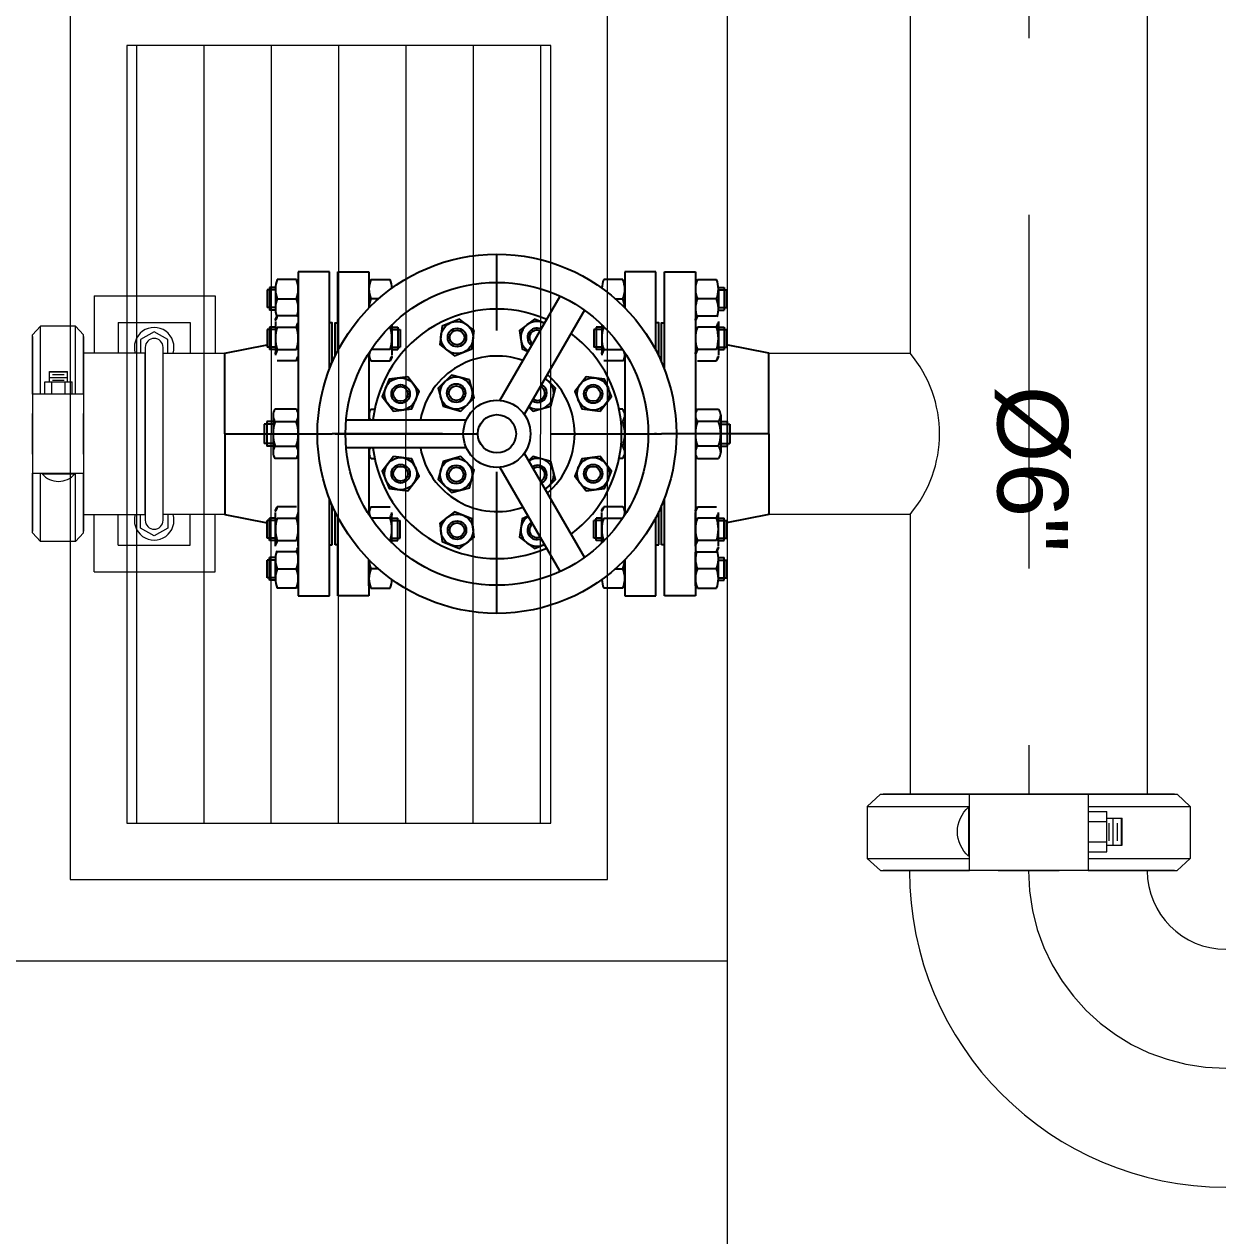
# Model space of a CAD drawing. Header units: millimetres. Extents: x 226317 to 226469, y 8188100 to 8188260.
# Drawn here: x 226394.152 to 226395.002, y 8188235.142 to 8188235.999 of the extents above; entities that cross this region are included whole.
import ezdxf

# ---------------------------------------------------------------- set-up
doc = ezdxf.new("R2010")
doc.units = ezdxf.units.MM
for name, pattern in [('CENTER', [2, 1.25, -0.25, 0.25, -0.25]), ('HIDDEN', [0.375, 0.25, -0.125]), ('PHANTOM', [2.5, 1.25, -0.25, 0.25, -0.25, 0.25, -0.25])]:
    doc.linetypes.add(name, pattern=pattern)
doc.layers.add('0-BLOCK-SANIT', color=8, linetype='Continuous', lineweight=25)
doc.layers.add('00-GTI._ACI_LÍNEA CENTRAL', color=8, linetype='PHANTOM', lineweight=13)
for name, color, linetype in [('00-GTI-Acoples', 8, 'Continuous'), ('A_30_Extractores', 8, 'Continuous'), ('ACCESORIOS Y VALVULAS', 8, 'Continuous'), ('EJES', 8, 'CENTER'), ('INGEYCON-ACI-VALVULAS', 8, 'Continuous'), ('TEXTOS-AGUA', 8, 'Continuous')]:
    doc.layers.add(name, color=color, linetype=linetype)
doc.styles.add('arial', font='arial.ttf')

# ---------------------------------------------------------------- blocks, each defined once
blk = doc.blocks.new('VALV. DE COMP. 4 PLANTA 150# R.F.')
at = {"linetype": 'CENTER', "ltscale": 3}
for p, q in [((0, -127), (0, 127)), ((-192.5, 0), (-116.5, 0)), ((-114.5, 0), (114.5, 0)), ((-38.5, 0), (-114.5, 0)), ((38.5, 0), (114.5, 0)), ((192.5, 0), (116.5, 0))]:
    blk.add_line(p, q, dxfattribs=at)
at = {"layer": 'ACCESORIOS Y VALVULAS'}
for p, q in [((-118.5, 114.5), (-140.5, 114.5)), ((-140.5, 114.5), (-140.5, -114.5)), ((-118.5, 45.68), (-118.5, 114.5)), ((-112.5, 58.93), (-112.5, 114.5)), ((-112.5, 114.5), (-90.5, 114.5)), ((-90.5, 114.5), (-90.5, 89.1)), ((112.5, 114.5), (90.5, 114.5)), ((90.5, 114.5), (90.5, 89.1)), ((112.5, 58.93), (112.5, 114.5)), ((118.5, 45.68), (118.5, 114.5)), ((118.5, 114.5), (140.5, 114.5)), ((140.5, 114.5), (140.5, -114.5)), ((-156.75, 103.44), (-160.79, 103.44)), ((-160.79, 103.44), (-160.79, 87.56)), ((-141.86, 109.25), (-155.39, 109.25)), ((-140.5, 107.41), (-140.5, 83.59)), ((-90.5, 107.41), (-90.5, 89.1)), ((-89.14, 109.25), (-75.61, 109.25)), ((-74.25, 103.44), (-73.69, 103.44)), ((74.25, 103.44), (73.69, 103.44)), ((89.14, 109.25), (75.61, 109.25)), ((90.5, 107.41), (90.5, 89.1)), ((140.5, 107.41), (140.5, 83.59)), ((141.86, 109.25), (155.39, 109.25)), ((156.75, 103.44), (160.79, 103.44)), ((160.79, 103.44), (160.79, 87.56)), ((-156.75, 101.74), (-162.48, 101.74)), ((-162.48, 101.74), (-162.48, 89.26)), ((-156.75, 102.37), (-156.75, 88.63)), ((-155.39, 95.5), (-141.86, 95.5)), ((-83.72, 95.5), (-89.14, 95.5)), ((83.72, 95.5), (89.14, 95.5)), ((155.39, 95.5), (141.86, 95.5)), ((156.75, 102.37), (156.75, 88.63)), ((156.75, 101.74), (162.48, 101.74)), ((162.48, 101.74), (162.48, 89.26)), ((-156.75, 89.26), (-162.48, 89.26)), ((-156.75, 87.56), (-160.79, 87.56)), ((156.75, 89.26), (162.48, 89.26)), ((156.75, 87.56), (160.79, 87.56)), ((-156.75, 79.43), (-156.75, 55.62)), ((-141.86, 83.4), (-155.39, 83.4)), ((-140.5, 79.43), (-140.5, 55.62)), ((-74.25, 77.22), (-74.25, 55.62)), ((74.25, 77.22), (74.25, 55.62)), ((140.5, 79.43), (140.5, 55.62)), ((141.86, 83.4), (155.39, 83.4)), ((156.75, 79.43), (156.75, 55.62)), ((-156.75, 73.77), (-162.48, 73.77)), ((-162.48, 73.77), (-162.48, 61.28)), ((-156.75, 75.47), (-160.79, 75.47)), ((-160.79, 75.47), (-160.79, 59.59)), ((-155.39, 75.47), (-141.86, 75.47)), ((-75.61, 75.47), (-76.03, 75.47)), ((-74.25, 75.47), (-70.21, 75.47)), ((-74.25, 73.77), (-68.52, 73.77)), ((-70.21, 75.47), (-70.21, 59.59)), ((-68.52, 73.77), (-68.52, 61.28)), ((74.25, 73.77), (68.52, 73.77)), ((68.52, 73.77), (68.52, 61.28)), ((74.25, 75.47), (70.21, 75.47)), ((70.21, 75.47), (70.21, 59.59)), ((75.61, 75.47), (76.03, 75.47)), ((155.39, 75.47), (141.86, 75.47)), ((156.75, 75.47), (160.79, 75.47)), ((156.75, 73.77), (162.48, 73.77)), ((160.79, 75.47), (160.79, 59.59)), ((162.48, 73.77), (162.48, 61.28)), ((-156.75, 61.28), (-162.48, 61.28)), ((-74.25, 61.28), (-68.52, 61.28)), ((74.25, 61.28), (68.52, 61.28)), ((156.75, 61.28), (162.48, 61.28)), ((-156.75, 59.59), (-160.79, 59.59)), ((-155.39, 59.59), (-141.86, 59.59)), ((-141.86, 51.65), (-155.39, 51.65)), ((-90.5, 57.32), (-90.5, 9.94)), ((-90.5, 57.32), (-90.5, 55.62)), ((-89.14, 51.65), (-75.61, 51.65)), ((-75.61, 59.59), (-89.02, 59.59)), ((-74.25, 59.59), (-70.21, 59.59)), ((74.25, 59.59), (70.21, 59.59)), ((75.61, 59.59), (89.02, 59.59)), ((89.14, 51.65), (75.61, 51.65)), ((90.5, 57.32), (90.5, -57.32)), ((90.5, 57.32), (90.5, 55.62)), ((155.39, 59.59), (141.86, 59.59)), ((141.86, 51.65), (155.39, 51.65)), ((156.75, 59.59), (160.79, 59.59)), ((-142, 17.5), (-156.91, 17.5)), ((-89, 17.5), (-86.48, 17.5)), ((89, 17.5), (86.48, 17.5)), ((142, 17.5), (156.91, 17.5)), ((-158.41, 8.75), (-162.87, 8.75)), ((-162.87, 8.75), (-162.87, -8.75)), ((-158.41, 13.13), (-158.41, -13.13)), ((-156.91, 8.75), (-142, 8.75)), ((-140.5, 13.13), (-140.5, -13.13)), ((-90.5, 13.13), (-90.5, 9.94)), ((87.79, 8.75), (89, 8.75)), ((90.5, 13.13), (90.5, -13.13)), ((140.5, 13.13), (140.5, -13.13)), ((156.91, 8.75), (142, 8.75)), ((158.41, 13.13), (158.41, -13.13)), ((158.41, 8.75), (162.87, 8.75)), ((162.87, 8.75), (162.87, -8.75)), ((-158.41, 6.88), (-164.73, 6.88)), ((-164.73, 6.88), (-164.73, -6.88)), ((158.41, 6.88), (164.73, 6.88)), ((164.73, 6.88), (164.73, -6.88)), ((-158.41, -6.88), (-164.73, -6.88)), ((158.41, -6.88), (164.73, -6.88)), ((-158.41, -8.75), (-162.87, -8.75)), ((-156.91, -8.75), (-142, -8.75)), ((-90.5, -9.94), (-90.5, -57.32)), ((-90.5, -9.94), (-90.5, -13.13)), ((87.79, -8.75), (89, -8.75)), ((156.91, -8.75), (142, -8.75)), ((158.41, -8.75), (162.87, -8.75)), ((-142, -17.5), (-156.91, -17.5)), ((-89, -17.5), (-86.48, -17.5)), ((89, -17.5), (86.48, -17.5)), ((142, -17.5), (156.91, -17.5)), ((-118.5, -114.5), (-118.5, -45.68)), ((118.5, -114.5), (118.5, -45.68)), ((-156.75, -59.59), (-160.79, -59.59)), ((-160.79, -75.47), (-160.79, -59.59)), ((-156.75, -79.43), (-156.75, -55.62)), ((-141.86, -51.65), (-155.39, -51.65)), ((-155.39, -59.59), (-141.86, -59.59)), ((-140.5, -79.43), (-140.5, -55.62)), ((-112.5, -114.5), (-112.5, -58.93)), ((-90.5, -57.32), (-90.5, -55.62)), ((-89.14, -51.65), (-75.61, -51.65)), ((-75.61, -59.59), (-89.02, -59.59)), ((-74.25, -77.22), (-74.25, -55.62)), ((-74.25, -59.59), (-70.21, -59.59)), ((-70.21, -75.47), (-70.21, -59.59)), ((74.25, -59.59), (70.21, -59.59)), ((70.21, -75.47), (70.21, -59.59)), ((74.25, -77.22), (74.25, -55.62)), ((89.14, -51.65), (75.61, -51.65)), ((75.61, -59.59), (89.02, -59.59)), ((90.5, -57.32), (90.5, -55.62)), ((112.5, -114.5), (112.5, -58.93)), ((140.5, -79.43), (140.5, -55.62)), ((141.86, -51.65), (155.39, -51.65)), ((155.39, -59.59), (141.86, -59.59)), ((156.75, -79.43), (156.75, -55.62)), ((156.75, -59.59), (160.79, -59.59)), ((160.79, -75.47), (160.79, -59.59)), ((-156.75, -61.28), (-162.48, -61.28)), ((-162.48, -73.77), (-162.48, -61.28)), ((-74.25, -61.28), (-68.52, -61.28)), ((-68.52, -73.77), (-68.52, -61.28)), ((74.25, -61.28), (68.52, -61.28)), ((68.52, -73.77), (68.52, -61.28)), ((156.75, -61.28), (162.48, -61.28)), ((162.48, -73.77), (162.48, -61.28)), ((-156.75, -73.77), (-162.48, -73.77)), ((-156.75, -75.47), (-160.79, -75.47)), ((-155.39, -75.47), (-141.86, -75.47)), ((-75.61, -75.47), (-76.03, -75.47)), ((-74.25, -73.77), (-68.52, -73.77)), ((-74.25, -75.47), (-70.21, -75.47)), ((74.25, -73.77), (68.52, -73.77)), ((74.25, -75.47), (70.21, -75.47)), ((75.61, -75.47), (76.03, -75.47)), ((155.39, -75.47), (141.86, -75.47)), ((156.75, -73.77), (162.48, -73.77)), ((156.75, -75.47), (160.79, -75.47)), ((-141.86, -83.4), (-155.39, -83.4)), ((-140.5, -107.41), (-140.5, -83.59)), ((-118.5, -78.5), (-116.5, -78.5)), ((-112.5, -78.5), (-114.5, -78.5)), ((112.5, -78.5), (114.5, -78.5)), ((118.5, -78.5), (116.5, -78.5)), ((140.5, -107.41), (140.5, -83.59)), ((141.86, -83.4), (155.39, -83.4)), ((-156.75, -89.26), (-162.48, -89.26)), ((-162.48, -101.74), (-162.48, -89.26)), ((-156.75, -87.56), (-160.79, -87.56)), ((-160.79, -103.44), (-160.79, -87.56)), ((-156.75, -102.37), (-156.75, -88.63)), ((-90.5, -89.1), (-90.5, -114.5)), ((-90.5, -107.41), (-90.5, -89.1)), ((90.5, -89.1), (90.5, -114.5)), ((90.5, -107.41), (90.5, -89.1)), ((156.75, -87.56), (160.79, -87.56)), ((156.75, -102.37), (156.75, -88.63)), ((156.75, -89.26), (162.48, -89.26)), ((160.79, -103.44), (160.79, -87.56)), ((162.48, -101.74), (162.48, -89.26)), ((-156.75, -101.74), (-162.48, -101.74)), ((-155.39, -95.5), (-141.86, -95.5)), ((-83.72, -95.5), (-89.14, -95.5)), ((83.72, -95.5), (89.14, -95.5)), ((155.39, -95.5), (141.86, -95.5)), ((156.75, -101.74), (162.48, -101.74)), ((-156.75, -103.44), (-160.79, -103.44)), ((-141.86, -109.25), (-155.39, -109.25)), ((-89.14, -109.25), (-75.61, -109.25)), ((-74.25, -103.44), (-73.69, -103.44)), ((74.25, -103.44), (73.69, -103.44)), ((89.14, -109.25), (75.61, -109.25)), ((141.86, -109.25), (155.39, -109.25)), ((156.75, -103.44), (160.79, -103.44)), ((-140.5, -114.5), (-118.5, -114.5)), ((-90.5, -114.5), (-112.5, -114.5)), ((90.5, -114.5), (112.5, -114.5)), ((140.5, -114.5), (118.5, -114.5))]:
    blk.add_line(p, q, dxfattribs=at)
at = {"layer": 'ACCESORIOS Y VALVULAS', "linetype": 'Continuous'}
blk.add_line((112.91, 0), (111.41, 0), dxfattribs=at)
at = {"layer": 'ACCESORIOS Y VALVULAS'}
for points in [[(2.18, 23.65), (44.73, 97.34)], [(61.94, 87.41), (19.39, 13.71)], [(-116.5, 50.56), (-116.5, 78.5), (-118.5, 78.5)], [(-114.5, 54.94), (-114.5, 78.5), (-112.5, 78.5)], [(114.5, 54.94), (114.5, 78.5), (112.5, 78.5)], [(116.5, 50.56), (116.5, 78.5), (118.5, 78.5)], [(-192.5, 0), (-192.5, 57), (-192.5, 57), (-162.48, 62.88)], [(192.5, 0), (192.5, 57), (192.5, 57), (162.48, 62.88)], [(-106.67, 9.94), (-21.57, 9.94)], [(-192.5, 0), (-192.5, -57), (-192.5, -57), (-162.48, -62.88)], [(192.5, 0), (192.5, -57), (192.5, -57), (162.48, -62.88)], [(-21.57, -9.94), (-106.67, -9.94)], [(19.39, -13.71), (61.94, -87.41)], [(44.73, -97.34), (2.18, -23.65)], [(-116.5, -78.5), (-116.5, -50.56)], [(116.5, -78.5), (116.5, -50.56)], [(-114.5, -78.5), (-114.5, -54.94)], [(114.5, -78.5), (114.5, -54.94)]]:
    blk.add_lwpolyline(points, dxfattribs=at)
at = {"layer": 'ACCESORIOS Y VALVULAS', "linetype": 'Continuous'}
for points in [[(-16.05, 73.15), (-26.5, 81.16), (-38.66, 76.12), (-40.37, 63.08), (-29.93, 55.06), (-17.77, 60.1)], [(-63.08, 40.37), (-76.12, 38.66), (-81.16, 26.5), (-73.15, 16.05), (-60.1, 17.77), (-55.06, 29.93)], [(-19.5, 38.11), (-32.21, 41.52), (-41.52, 32.21), (-38.11, 19.5), (-25.4, 16.09), (-16.09, 25.4)], [(73.15, 16.05), (81.16, 26.5), (76.12, 38.66), (63.08, 40.37), (55.06, 29.93), (60.1, 17.77)], [(-73.15, -16.05), (-81.16, -26.5), (-76.12, -38.66), (-63.08, -40.37), (-55.06, -29.93), (-60.1, -17.77)], [(-38.11, -19.5), (-41.52, -32.21), (-32.21, -41.52), (-19.5, -38.11), (-16.09, -25.4), (-25.4, -16.09)], [(63.08, -40.37), (76.12, -38.66), (81.16, -26.5), (73.15, -16.05), (60.1, -17.77), (55.06, -29.93)], [(-40.37, -63.08), (-38.66, -76.12), (-26.5, -81.16), (-16.05, -73.15), (-17.77, -60.1), (-29.93, -55.06)]]:
    blk.add_lwpolyline(points, close=True, dxfattribs=at)
for points in [[(33.67, 78.19), (26.5, 81.16), (16.05, 73.15), (17.77, 60.1), (22.17, 58.28)], [(22.46, 19.03), (25.4, 16.09), (38.11, 19.5), (41.52, 32.21), (34.26, 39.47)], [(34.26, -39.47), (41.52, -32.21), (38.11, -19.5), (25.4, -16.09), (22.46, -19.03)], [(22.17, -58.28), (17.77, -60.1), (16.05, -73.15), (26.5, -81.16), (33.67, -78.19)]]:
    blk.add_lwpolyline(points, dxfattribs=at)
for centre, radius in [((0, 0), 127), ((0, 0), 107.13), ((-28.21, 68.11), 11.4), ((-28.21, 68.11), 6.58), ((-28.21, 68.11), 5.18), ((-68.11, 28.21), 11.4), ((-68.11, 28.21), 6.58), ((-28.8, 28.8), 11.4), ((-28.8, 28.8), 6.58), ((68.11, 28.21), 11.4), ((68.11, 28.21), 6.58), ((-68.11, 28.21), 5.18), ((-28.8, 28.8), 5.18), ((68.11, 28.21), 5.18), ((0, 0), 23.75), ((0, 0), 13.55), ((-68.11, -28.21), 11.4), ((68.11, -28.21), 11.4), ((-68.11, -28.21), 6.58), ((-68.11, -28.21), 5.18), ((-28.8, -28.8), 11.4), ((-28.8, -28.8), 6.58), ((-28.8, -28.8), 5.18), ((68.11, -28.21), 6.58), ((68.11, -28.21), 5.18), ((-28.21, -68.11), 11.4), ((-28.21, -68.11), 6.58), ((-28.21, -68.11), 5.18)]:
    blk.add_circle(centre, radius, dxfattribs=at)
at = {"layer": 'ACCESORIOS Y VALVULAS'}
for centre, radius, start, end in [((-138.72, 102.37), 18.03, 157.58788, 202.41212), ((-158.53, 102.37), 18.03, 337.58788, 22.41212), ((-72.47, 102.37), 18.03, 157.58788, 202.41212), ((-92.28, 102.37), 18.03, 2.06966, 22.41212), ((92.28, 102.37), 18.03, 157.58788, 177.93034), ((72.47, 102.37), 18.03, 337.58788, 22.41212), ((158.53, 102.37), 18.03, 157.58788, 202.41212), ((138.72, 102.37), 18.03, 337.58788, 22.41212), ((-138.72, 88.63), 18.03, 157.58788, 198.77422), ((-158.53, 88.63), 18.03, 341.22578, 22.41212), ((-72.47, 88.63), 18.03, 157.58788, 178.47365), ((72.47, 88.63), 18.03, 1.52635, 22.41212), ((158.53, 88.63), 18.03, 157.58788, 198.77422), ((138.72, 88.63), 18.03, 341.22578, 22.41212), ((-150.29, 79.43), 6.46, 142.12112, 217.87888), ((-146.96, 79.43), 6.46, 322.12112, 37.87888), ((146.96, 79.43), 6.46, 142.12112, 217.87888), ((150.29, 79.43), 6.46, 322.12112, 37.87888), ((-132.94, 67.53), 23.81, 160.52878, 199.47122), ((-164.31, 67.53), 23.81, 340.52878, 19.47122), ((-80.71, 79.43), 6.46, 322.12112, 333.73369), ((-98.06, 67.53), 23.81, 340.52878, 19.47122), ((98.06, 67.53), 23.81, 160.52878, 199.47122), ((80.71, 79.43), 6.46, 206.26631, 217.87888), ((164.31, 67.53), 23.81, 160.52878, 199.47122), ((132.94, 67.53), 23.81, 340.52878, 19.47122), ((-150.29, 55.62), 6.46, 142.12112, 217.87888), ((-146.96, 55.62), 6.46, 322.12112, 37.87888), ((-84.04, 55.62), 6.46, 157.57467, 217.87888), ((-80.71, 55.62), 6.46, 322.12112, 37.87888), ((80.71, 55.62), 6.46, 142.12112, 217.87888), ((84.04, 55.62), 6.46, 322.12112, 22.42533), ((146.96, 55.62), 6.46, 142.12112, 217.87888), ((150.29, 55.62), 6.46, 322.12112, 37.87888), ((-151.29, 13.13), 7.13, 142.12112, 217.87888), ((-147.63, 13.13), 7.13, 322.12112, 37.87888), ((-83.37, 13.13), 7.13, 142.12112, 206.58944), ((83.37, 13.13), 7.13, 322.12112, 37.87888), ((147.63, 13.13), 7.13, 142.12112, 217.87888), ((151.29, 13.13), 7.13, 322.12112, 37.87888), ((-132.16, 0), 26.25, 160.52878, 199.47122), ((-166.75, 0), 26.25, 340.52878, 19.47122), ((64.25, 0), 26.25, 340.52878, 19.47122), ((166.75, 0), 26.25, 160.52878, 199.47122), ((132.16, 0), 26.25, 340.52878, 19.47122), ((-151.29, -13.13), 7.13, 142.12112, 217.87888), ((-147.63, -13.13), 7.13, 322.12112, 37.87888), ((-83.37, -13.13), 7.13, 153.41056, 217.87888), ((83.37, -13.13), 7.13, 322.12112, 37.87888), ((147.63, -13.13), 7.13, 142.12112, 217.87888), ((151.29, -13.13), 7.13, 322.12112, 37.87888), ((-150.29, -55.62), 6.46, 142.12112, 217.87888), ((-132.94, -67.53), 23.81, 160.52878, 199.47122), ((-146.96, -55.62), 6.46, 322.12112, 37.87888), ((-164.31, -67.53), 23.81, 340.52878, 19.47122), ((-84.04, -55.62), 6.46, 142.12112, 202.42533), ((-80.71, -55.62), 6.46, 322.12112, 37.87888), ((-98.06, -67.53), 23.81, 340.52878, 19.47122), ((80.71, -55.62), 6.46, 142.12112, 217.87888), ((98.06, -67.53), 23.81, 160.52878, 199.47122), ((84.04, -55.62), 6.46, 337.57467, 37.87888), ((146.96, -55.62), 6.46, 142.12112, 217.87888), ((164.31, -67.53), 23.81, 160.52878, 199.47122), ((150.29, -55.62), 6.46, 322.12112, 37.87888), ((132.94, -67.53), 23.81, 340.52878, 19.47122), ((-150.29, -79.43), 6.46, 142.12112, 217.87888), ((-146.96, -79.43), 6.46, 322.12112, 37.87888), ((-80.71, -79.43), 6.46, 26.26631, 37.87888), ((80.71, -79.43), 6.46, 142.12112, 153.73369), ((146.96, -79.43), 6.46, 142.12112, 217.87888), ((150.29, -79.43), 6.46, 322.12112, 37.87888), ((-138.72, -88.63), 18.03, 161.22578, 202.41212), ((-158.53, -88.63), 18.03, 337.58788, 18.77422), ((158.53, -88.63), 18.03, 161.22578, 202.41212), ((138.72, -88.63), 18.03, 337.58788, 18.77422), ((-72.47, -88.63), 18.03, 181.52635, 202.41212), ((72.47, -88.63), 18.03, 337.58788, 358.47365), ((-138.72, -102.37), 18.03, 157.58788, 202.41212), ((-158.53, -102.37), 18.03, 337.58788, 22.41212), ((-72.47, -102.37), 18.03, 157.58788, 202.41212), ((72.47, -102.37), 18.03, 337.58788, 22.41212), ((158.53, -102.37), 18.03, 157.58788, 202.41212), ((138.72, -102.37), 18.03, 337.58788, 22.41212), ((-92.28, -102.37), 18.03, 337.58788, 357.93034), ((92.28, -102.37), 18.03, 182.06966, 202.41212)]:
    blk.add_arc(centre, radius, start, end, dxfattribs=at)
at = {"layer": 'ACCESORIOS Y VALVULAS', "linetype": 'Continuous'}
for centre, radius, start, end in [((0, 0), 88.23, 66.46641, 173.53359), ((28.21, 68.11), 11.4, 61.57555, 238.42445), ((28.21, 68.11), 6.58, 62.72962, 237.27038), ((28.21, 68.11), 5.18, 63.47089, 236.52911), ((0, 0), 88.23, 306.46659, 53.53341), ((0, 0), 55.04, 70.40029, 169.59971), ((28.8, 28.8), 11.4, 236.94947, 63.05053), ((28.8, 28.8), 6.58, 234.71131, 65.28869), ((0, 0), 55.04, 310.40029, 49.59971), ((28.8, 28.8), 5.18, 233.27073, 66.72927), ((0, 0), 88.23, 186.46641, 293.53359), ((0, 0), 55.04, 190.40029, 289.59971), ((28.8, -28.8), 11.4, 296.94947, 123.05053), ((28.8, -28.8), 6.58, 294.71131, 125.28869), ((28.8, -28.8), 5.18, 293.27073, 126.72927), ((28.21, -68.11), 11.4, 121.57555, 298.42445), ((28.21, -68.11), 6.58, 122.72962, 297.27038), ((28.21, -68.11), 5.18, 123.47089, 296.52911)]:
    blk.add_arc(centre, radius, start, end, dxfattribs=at)
at = {"layer": 'EJES', "linetype": 'Continuous'}
for p, q in [((-114.5, 0), (-116.5, 0)), ((114.5, 0), (116.5, 0))]:
    blk.add_line(p, q, dxfattribs=at)
blk = doc.blocks.new('A$C363a55df')
at = {"layer": '00-GTI-Acoples', "linetype": 'Continuous', "lineweight": 0, "extrusion": (3.83476e-17, -1, 0)}
for p, q in [((-27.05, 104.99), (-18.41, 114.3)), ((-18.41, 41.91), (-18.41, 114.3)), ((18.41, 114.3), (-18.41, 114.3)), ((18.41, 41.91), (18.41, 114.3)), ((27.05, 104.99), (18.41, 114.3)), ((-27.05, 41.91), (-27.05, 104.99)), ((27.05, 41.91), (27.05, 104.99)), ((-9.02, 66.04), (0.51, 66.04)), ((-9.02, 55.14), (-9.02, 66.04)), ((0.51, 66.04), (10.03, 66.04)), ((10.03, 55.14), (10.03, 66.04)), ((-13.84, 41.91), (-13.84, 55.14)), ((-13.84, 55.14), (-6.67, 55.14)), ((-6.67, 41.91), (-6.67, 55.14)), ((-6.67, 55.14), (7.68, 55.14)), ((7.68, 41.91), (7.68, 55.14)), ((7.68, 55.14), (14.86, 55.14)), ((14.86, 41.91), (14.86, 55.14)), ((-27.05, 41.91), (-27.05, 21.6)), ((-25.36, 41.91), (-27.05, 41.91)), ((-6.41, 41.91), (-25.36, 41.91)), ((7.42, 41.91), (-6.41, 41.91)), ((26.41, 41.91), (7.42, 41.91)), ((27.05, 41.91), (26.41, 41.91)), ((27.05, 41.91), (27.05, 21.6)), ((-27.05, -21.6), (-27.05, 21.6)), ((27.05, -21.6), (27.05, 21.6)), ((-27.05, -21.6), (-27.05, -41.91)), ((27.05, -21.6), (27.05, -41.91)), ((-27.05, -41.91), (-25.36, -41.91)), ((-27.05, -104.99), (-27.05, -41.91)), ((-25.36, -41.91), (-6.41, -41.91)), ((-18.41, -114.3), (-18.41, -41.91)), ((-16.81, -42.54), (-16.81, -41.91)), ((-16.81, -42.54), (17.82, -42.54)), ((-6.41, -41.91), (7.42, -41.91)), ((7.42, -41.91), (26.41, -41.91)), ((17.82, -42.54), (17.82, -41.91)), ((18.41, -114.3), (18.41, -41.91)), ((26.41, -41.91), (27.05, -41.91)), ((27.05, -104.99), (27.05, -41.91)), ((-27.05, -104.99), (-18.41, -114.3)), ((27.05, -104.99), (18.41, -114.3)), ((18.41, -114.3), (-18.41, -114.3))]:
    blk.add_line(p, q, dxfattribs=at)
at = {"layer": '00-GTI-Acoples', "linetype": 'Continuous', "lineweight": 0}
for p, q in [((-27.05, 103.1), (-27.05, -103.1)), ((27.05, 103.1), (27.05, -103.1)), ((10.03, 65.3), (-9.02, 65.3)), ((6.54, 62.48), (-5.98, 62.48)), ((10.03, 59.54), (-9.02, 59.54)), ((6.54, 56.72), (-5.98, 56.72))]:
    blk.add_line(p, q, dxfattribs=at)
blk.add_arc((0.51, -27.56), 22.9, 220.87556, 319.12444, dxfattribs=at)
blk = doc.blocks.new('ASDA')
at = {"layer": '0-BLOCK-SANIT', "color": 8, "lineweight": 0}
for p, q in [((-0.99816, -4.96762, 0.00014), (-0.89831, -4.96758, -0.00006)), ((-0.89831, -5.08159, -0.00006), (-0.99816, -5.08158, 0.00014))]:
    blk.add_line(p, q, dxfattribs=at)
at = {"layer": '0-BLOCK-SANIT', "color": 8, "lineweight": 0, "elevation": -0.00004}
for points in [[(-0.89831, -5.08158), (-0.89831, -5.27943), (-0.73031, -5.27943), (-0.73031, -3.36974), (-0.89831, -3.36974), (-0.89831, -3.56758)], [(-0.89831, -4.38158), (-0.89831, -4.96759)]]:
    blk.add_lwpolyline(points, dxfattribs=at)
at = {"layer": '0-BLOCK-SANIT', "color": 8, "lineweight": 0, "elevation": 0}
for points in [[(-1.48316, -4.96759), (-1.48316, -5.08159), (-1.43952, -5.08159), (-1.43952, -4.96759)], [(-1.38316, -4.96759), (-1.38316, -5.08159), (-1.42681, -5.08159), (-1.42681, -4.96759)]]:
    blk.add_lwpolyline(points, close=True, dxfattribs=at)
at = {"layer": '0-BLOCK-SANIT', "color": 8, "linetype": 'ByBlock', "lineweight": 0, "ltscale": 0.8}
blk.add_arc((-0.96589, -5.02458, -0.00004), 0.08841, 319.85268, 40.14732, dxfattribs=at)
at = {"layer": '0-BLOCK-SANIT', "color": 8, "lineweight": 0}
for radius in [0.22384, 0.05556]:
    blk.add_arc((-0.67493, -5.33354, 4669.50792), radius, 180, 270, dxfattribs=at)
at = {"layer": '00-GTI._ACI_LÍNEA CENTRAL', "color": 8, "linetype": 'HIDDEN', "lineweight": 0, "elevation": -0.00004}
blk.add_lwpolyline([(-0.81431, -3.36974), (-0.81431, -5.27943)], dxfattribs=at)
at = {"layer": '00-GTI._ACI_LÍNEA CENTRAL', "color": 8, "lineweight": 0, "ltscale": 0.4}
blk.add_arc((-0.67493, -5.33354, 4669.5104), 0.1397, 180, 270, dxfattribs=at)
at = {"layer": 'INGEYCON-ACI-VALVULAS', "color": 8, "lineweight": 0}
for p, q in [((-1.47566, -4.92708, -0.00019), (-1.45854, -4.92708, -0.00019)), ((-1.47566, -4.92708, -0.00019), (-1.47566, -4.96759, -0.00004)), ((-1.45854, -4.92708, -0.00019), (-1.39008, -4.92708, -0.00019)), ((-1.39008, -4.92708, -0.00019), (-1.39008, -4.96759, -0.00019)), ((-1.45854, -4.94591, -0.00019), (-1.40778, -4.94591, -0.00019)), ((-1.45854, -4.94591, -0.00004), (-1.45854, -4.96759, -0.00004)), ((-1.43316, -4.95234, -0.00019), (-1.44277, -4.95789, -0.00019)), ((-1.42355, -4.95789, -0.00019), (-1.43316, -4.95234, -0.00019)), ((-1.40778, -4.94591, 0), (-1.40778, -4.96759, 0)), ((-1.44277, -4.95789, -0.00019), (-1.44277, -4.96759, -0.00019)), ((-1.42355, -4.96759, -0.00019), (-1.42355, -4.95789, -0.00019)), ((-1.43952, -4.96344, -0.00019), (-1.43952, -5.08573, -0.00016)), ((-1.42681, -5.08573, -0.00016), (-1.42681, -4.96344, -0.00019)), ((-1.47566, -5.12208, -0.00016), (-1.47566, -5.08159, 0)), ((-1.45854, -5.10326, 0), (-1.45854, -5.08159, 0)), ((-1.44277, -5.09128, -0.00016), (-1.44277, -5.08159, -0.00016)), ((-1.42355, -5.08159, -0.00016), (-1.42355, -5.09128, -0.00016)), ((-1.40778, -5.10326, 0.00004), (-1.40778, -5.08159, 0.00004)), ((-1.39008, -5.12208, -0.00016), (-1.39008, -5.08159, 0)), ((-1.43316, -5.09683, -0.00016), (-1.44277, -5.09128, -0.00016)), ((-1.42355, -5.09128, -0.00016), (-1.43316, -5.09683, -0.00016)), ((-1.45854, -5.10326, -0.00016), (-1.40778, -5.10326, -0.00016)), ((-1.47566, -5.12208, -0.00016), (-1.40778, -5.12208, -0.00016)), ((-1.40778, -5.12208, -0.00016), (-1.39008, -5.12208, -0.00016))]:
    blk.add_line(p, q, dxfattribs=at)
for centre, radius, start, end in [((-1.43316, -4.96344, -0.00019), 0.01401, 342.78252, 197.21748), ((-1.43316, -4.96344, -0.00019), 0.00636, 0, 180), ((-1.43316, -5.08573, -0.00016), 0.01401, 162.7825, 17.21748), ((-1.43316, -5.08573, -0.00016), 0.00636, 180, 0)]:
    blk.add_arc(centre, radius, start, end, dxfattribs=at)
at = {"layer": '00-GTI-Acoples', "color": 8, "linetype": 'Continuous', "lineweight": 0, "xscale": 0.0006666666666666666, "yscale": 0.0006666666666666666, "zscale": 0.0006666666666666666}
blk.add_blockref('A$C363a55df', (-1.5012, -5.02458, 0), dxfattribs=at)
at = {"layer": '00-GTI-Acoples', "color": 8, "linetype": 'Continuous', "lineweight": 0, "xscale": -0.0009999999999999983, "yscale": 0.000999999999999998, "zscale": 0.001, "rotation": 270.0000012408781}
blk.add_blockref('A$C363a55df', (-0.81431, -5.30648, -0.00004), dxfattribs=at)
at = {"layer": 'ACCESORIOS Y VALVULAS', "color": 8, "linetype": 'Continuous', "lineweight": 0, "xscale": 0.001, "yscale": 0.001, "zscale": 0.001}
blk.add_blockref('VALV. DE COMP. 4 PLANTA 150# R.F.', (-1.19066, -5.02458, 0), dxfattribs=at)
at = {"layer": 'TEXTOS-AGUA', "color": 8, "lineweight": 0, "insert": (-0.78649, -5.04948, 0), "char_height": 0.05, "width": 0.3364673, "attachment_point": 2, "rotation": 270, "style": 'arial'}
blk.add_mtext('\\A1;{\\W1;Ø6"}', dxfattribs=at)
blk = doc.blocks.new('IM-27.02.2025')
at = {"layer": 'A_30_Extractores', "lineweight": 0, "ltscale": 0.7}
h = blk.add_hatch(dxfattribs=at)
h.set_pattern_fill('ANSI31', color=8, scale=0.015, angle=45)
h.set_pattern_definition([(90, (-1741.80567, -526.37073), (-0.047625, 0), [])])
h.paths.add_polyline_path([(49.38747, 27.87517), (49.38747, 27.32517), (49.68747, 27.32517), (49.68747, 27.87517)])
at = {"layer": 'A_30_Extractores', "color": 8, "lineweight": 0}
for p, q in [((49.81247, 24.31173), (49.81247, 30.00057)), ((49.26247, 27.22781), (49.81247, 27.22781))]:
    blk.add_line(p, q, dxfattribs=at)
at = {"layer": 'A_30_Extractores', "color": 8, "lineweight": 0, "ltscale": 0.7}
for points in [[(49.34747, 27.91517), (49.34747, 27.28517), (49.72747, 27.28517), (49.72747, 27.91517)], [(49.38747, 27.87517), (49.38747, 27.32517), (49.68747, 27.32517), (49.68747, 27.87517)]]:
    blk.add_lwpolyline(points, close=True, dxfattribs=at)
blk = doc.blocks.new('arq. estac.')
blk.add_blockref('ASDA', (226691.09909, 8188245.37893, 0))
at = {"layer": 'A_30_Extractores'}
blk.add_blockref('IM-27.02.2025', (226640.25913, 8188212.7539), dxfattribs=at)

msp = doc.modelspace()

# ---------------------------------------------------------------- block references
msp.add_blockref('arq. estac.', (-295.42204, -4.64551))

doc.saveas('drawing.dxf')
